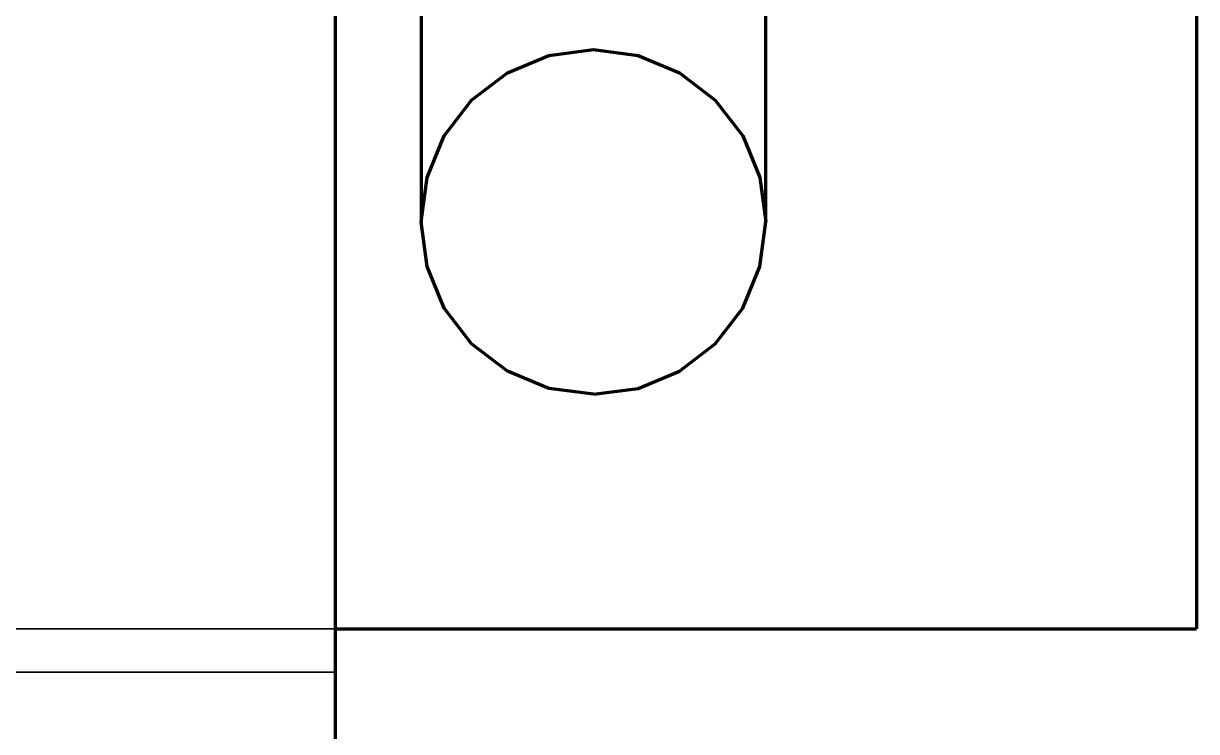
# Model space of a CAD drawing. Header units: millimetres. Extents: x 0 to 2208, y 0 to 420.
# Drawn here: x 113.122 to 114.484, y 74.663 to 75.485 of the extents above; entities that cross this region are included whole.
import ezdxf

# ---------------------------------------------------------------- set-up
doc = ezdxf.new("R2010")
doc.units = ezdxf.units.MM
doc.linetypes.add('IRAM-E-TRAZOS', pattern=[5, 4, -1])
doc.layers.add('01-VISIBLE', color=7, linetype='CONTINUOUS', lineweight=70)
doc.layers.add('02-OCULTA', color=4, linetype='IRAM-E-TRAZOS', lineweight=35)

msp = doc.modelspace()

# ---------------------------------------------------------------- linework, layer by layer
at = {"layer": '01-VISIBLE'}
msp.add_line((113.4841, 74.7816), (114.4841, 74.7816), dxfattribs=at)
for points in [[(113.5841, 76.2141), (113.5841, 76.1635), (113.5841, 76.113), (113.5841, 76.0625), (113.5841, 76.012), (113.5841, 75.9614), (113.5841, 75.9109), (113.5841, 75.8604), (113.5841, 75.8099), (113.5841, 75.7593), (113.5841, 75.7088), (113.5841, 75.6583), (113.5841, 75.6077), (113.5841, 75.5572), (113.5841, 75.5067), (113.5841, 75.4562), (113.5841, 75.4056), (113.5841, 75.3551), (113.5841, 75.3046), (113.5841, 75.2541)], [(113.9841, 75.2541), (113.9841, 75.3046), (113.9841, 75.3551), (113.9841, 75.4056), (113.9841, 75.4562), (113.9841, 75.5067), (113.9841, 75.5572), (113.9841, 75.6077), (113.9841, 75.6583), (113.9841, 75.7088), (113.9841, 75.7593), (113.9841, 75.8099), (113.9841, 75.8604), (113.9841, 75.9109), (113.9841, 75.9614), (113.9841, 76.012), (113.9841, 76.0625), (113.9841, 76.113), (113.9841, 76.1635), (113.9841, 76.2141)], [(113.4841, 75.7341), (113.4841, 75.6841), (113.4841, 75.6341), (113.4841, 75.5841), (113.4841, 75.5341), (113.4841, 75.4841), (113.4841, 75.4341), (113.4841, 75.3841), (113.4841, 75.3341), (113.4841, 75.2841), (113.4841, 75.2341), (113.4841, 75.1841), (113.4841, 75.1341), (113.4841, 75.0841), (113.4841, 75.0341), (113.4841, 74.9841), (113.4841, 74.9341), (113.4841, 74.8841), (113.4841, 74.8341), (113.4841, 74.7841), (113.4841, 74.7341), (113.4841, 74.6841), (113.4841, 74.6341)], [(113.5841, 75.7341), (113.5841, 75.6807), (113.5841, 75.6274), (113.5841, 75.5741), (113.5841, 75.5207), (113.5841, 75.4674), (113.5841, 75.4141), (113.5841, 75.3607), (113.5841, 75.3074), (113.5841, 75.2541)], [(113.9841, 75.2541), (113.9841, 75.3074), (113.9841, 75.3607), (113.9841, 75.4141), (113.9841, 75.4674), (113.9841, 75.5207), (113.9841, 75.5741), (113.9841, 75.6274), (113.9841, 75.6807), (113.9841, 75.7341)], [(114.4841, 75.7341), (114.4841, 75.6839), (114.4841, 75.6338), (114.4841, 75.5837), (114.4841, 75.5335), (114.4841, 75.4834), (114.4841, 75.4333), (114.4841, 75.3831), (114.4841, 75.333), (114.4841, 75.2829), (114.4841, 75.2327), (114.4841, 75.1826), (114.4841, 75.1325), (114.4841, 75.0824), (114.4841, 75.0322), (114.4841, 74.9821), (114.4841, 74.932), (114.4841, 74.8818), (114.4841, 74.8317), (114.4841, 74.7816)], [(113.5841, 75.2541), (113.5909, 75.3058), (113.6109, 75.3541), (113.6426, 75.3955), (113.6841, 75.4273), (113.7323, 75.4472), (113.7841, 75.4541), (113.8358, 75.4472), (113.8841, 75.4273), (113.9255, 75.3955), (113.9573, 75.3541), (113.9772, 75.3058), (113.9841, 75.2541)], [(113.7841, 75.0541), (113.7323, 75.0609), (113.6841, 75.0809), (113.6426, 75.1126), (113.6109, 75.1541), (113.5909, 75.2023), (113.5841, 75.2541)], [(113.7841, 75.0541), (113.8358, 75.0609), (113.8841, 75.0809), (113.9255, 75.1126), (113.9573, 75.1541), (113.9772, 75.2023), (113.9841, 75.2541)]]:
    msp.add_lwpolyline(points, dxfattribs=at)
at = {"layer": '02-OCULTA'}
for p, q in [((67.4841, 74.7816), (113.4841, 74.7816)), ((113.0841, 74.7316), (113.4841, 74.7316))]:
    msp.add_line(p, q, dxfattribs=at)
for points in [[(113.4841, 75.7341), (113.4841, 75.6839), (113.4841, 75.6338), (113.4841, 75.5837), (113.4841, 75.5336), (113.4841, 75.4834), (113.4841, 75.4333), (113.4841, 75.3832), (113.4841, 75.3331), (113.4841, 75.2829), (113.4841, 75.2328), (113.4841, 75.1827), (113.4841, 75.1326), (113.4841, 75.0824), (113.4841, 75.0323), (113.4841, 74.9822), (113.4841, 74.9321), (113.4841, 74.8819), (113.4841, 74.8318), (113.4841, 74.7817), (113.4841, 74.7316)], [(113.4841, 74.6341), (113.4841, 74.6841), (113.4841, 74.7341), (113.4841, 74.7841), (113.4841, 74.8341), (113.4841, 74.8841), (113.4841, 74.9341), (113.4841, 74.9841), (113.4841, 75.0341), (113.4841, 75.0841), (113.4841, 75.1341), (113.4841, 75.1841), (113.4841, 75.2341), (113.4841, 75.2841), (113.4841, 75.3341), (113.4841, 75.3841), (113.4841, 75.4341), (113.4841, 75.4841), (113.4841, 75.5341)], [(113.4841, 74.7316), (113.4841, 74.7817), (113.4841, 74.8318), (113.4841, 74.8819), (113.4841, 74.9321), (113.4841, 74.9822), (113.4841, 75.0323), (113.4841, 75.0824), (113.4841, 75.1326), (113.4841, 75.1827), (113.4841, 75.2328), (113.4841, 75.2829), (113.4841, 75.3331), (113.4841, 75.3832), (113.4841, 75.4333), (113.4841, 75.4834), (113.4841, 75.5336)], [(114.4841, 74.7816), (114.4841, 74.8317), (114.4841, 74.8818), (114.4841, 74.932), (114.4841, 74.9821), (114.4841, 75.0322), (114.4841, 75.0824), (114.4841, 75.1325), (114.4841, 75.1826), (114.4841, 75.2327), (114.4841, 75.2829), (114.4841, 75.333), (114.4841, 75.3831), (114.4841, 75.4333), (114.4841, 75.4834), (114.4841, 75.5335)]]:
    msp.add_lwpolyline(points, dxfattribs=at)

doc.saveas('drawing.dxf')
